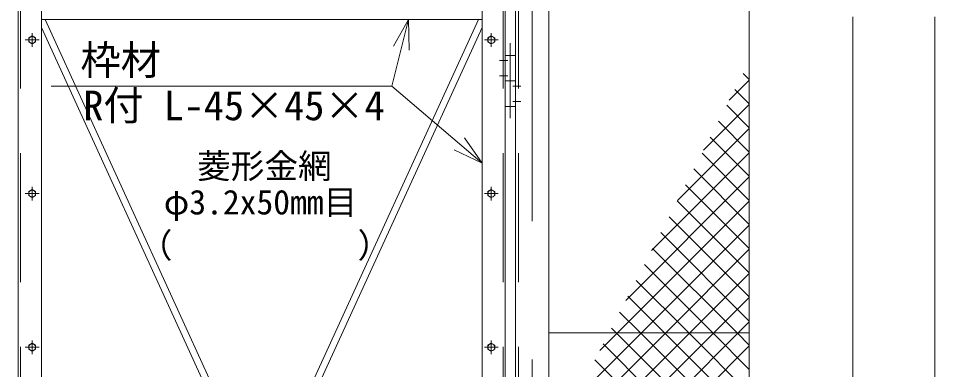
# Model space of a CAD drawing. Units: millimetres, scale not verified. Extents: x -5936 to 5936, y -4198 to 4198.
# Drawn here: x 1588 to 3376, y 185 to 871 of the extents above; entities that cross this region are included whole.
import ezdxf
from ezdxf.enums import TextEntityAlignment as Align

# ---------------------------------------------------------------- set-up
doc = ezdxf.new("R2010")
doc.units = ezdxf.units.MM
doc.header["$LTSCALE"] = 30
doc.linetypes.add('USER2', pattern=[12.6, 8.4, -4.2])
doc.linetypes.add('USER3', pattern=[50.5, 30, -9, 2.5, -9])
for name, color, linetype, lineweight in [('0-1_27', 3, 'Continuous', 9), ('0-2_D-STR1', 1, 'Continuous', 9), ('0-3_D-STR-TXT', 7, 'Continuous', 9), ('0-8_D-STR-DIM', 7, 'Continuous', 9), ('0-C_1', 7, 'Continuous', 9), ('0-E_D-STR2', 7, 'Continuous', 9)]:
    doc.layers.add(name, color=color, linetype=linetype, lineweight=lineweight)
doc.styles.add('ＭＳ ゴシック', font='')
doc.styles.get('ＭＳ ゴシック').set_extended_font_data('MS Gothic')

# ---------------------------------------------------------------- blocks, each defined once
blk = doc.blocks.new('G91')
at = {"layer": '0-C_1'}
for q in [(250426.3, 141771.8), (250534.4, 144100.3), (251437.7, 143872)]:
    blk.add_line((251412.1, 145671.8), q, dxfattribs=at)
blk = doc.blocks.new('G92')
at = {"layer": '0-C_1'}
for q in [(250426.3, 141771.8), (254694.1, 138744.2), (254089.5, 138035.2)]:
    blk.add_line((255714.7, 137261.4), q, dxfattribs=at)

msp = doc.modelspace()

# ---------------------------------------------------------------- linework, layer by layer
at = {"layer": '0-1_27', "linetype": 'USER3'}
msp.add_line((2547.99, 675.97), (2547.99, 822.41), dxfattribs=at)
at = {"layer": '0-1_27'}
for p, q in [((2557.99, 798.8), (2537.99, 798.8)), ((2557.99, 748.8), (2537.99, 748.8)), ((2557.99, 698.8), (2537.99, 698.8))]:
    msp.add_line(p, q, dxfattribs=at)
at = {"layer": '0-2_D-STR1'}
for p, q in [((3014.48, 1425.6), (3014.48, -30.05)), ((1587.99, 1363.51), (1587.99, -1056.2)), ((1632.99, 1363.51), (1632.99, -1011.2)), ((2492.99, 1363.51), (2492.99, -1011.2)), ((2537.99, 1363.51), (2537.99, -1056.2)), ((2557.99, 1363.79), (2557.99, -1386.2)), ((2622.99, 1364.01), (2622.99, -1386.2)), ((2492.99, 868.8), (1632.99, 868.8)), ((2047.73, -22.2), (1640.14, 868.8)), ((2485.85, 868.8), (2078.26, -22.2)), ((2033.43, -22.2), (1632.99, 853.18)), ((2492.99, 853.18), (2092.56, -22.2)), ((2543.23, 788.8), (2527.2, 788.8)), ((2543.23, 758.8), (2527.2, 758.8)), ((2552.76, 738.8), (2568.78, 738.8)), ((2552.76, 708.8), (2568.78, 708.8)), ((2622.99, 256.8), (3014.48, 256.8))]:
    msp.add_line(p, q, dxfattribs=at)
at = {"layer": '0-2_D-STR1', "linetype": 'USER2'}
for p, q in [((1591.99, 1363.79), (1591.99, -1052.2)), ((2533.99, 1363.79), (2533.99, -1052.2)), ((2563.99, 1363.79), (2563.99, -1386.2))]:
    msp.add_line(p, q, dxfattribs=at)
at = {"layer": '0-2_D-STR1', "linetype": 'USER3'}
for p, q in [((2590.49, 1375.11), (2590.49, -1443.44)), ((1614.99, 815.37), (1614.99, 842.25)), ((2510.99, 815.37), (2510.99, 842.25)), ((1601.56, 828.8), (1628.44, 828.8)), ((2524.43, 828.8), (2497.54, 828.8)), ((1614.99, 515.37), (1614.99, 542.25)), ((2510.99, 515.37), (2510.99, 542.25)), ((1601.56, 528.8), (1628.44, 528.8)), ((2524.43, 528.8), (2497.54, 528.8)), ((1614.99, 215.37), (1614.99, 242.25)), ((2510.99, 215.37), (2510.99, 242.25)), ((1601.56, 228.8), (1628.44, 228.8)), ((2524.43, 228.8), (2497.54, 228.8))]:
    msp.add_line(p, q, dxfattribs=at)
at = {"layer": '0-2_D-STR1'}
for points in [[(1614.99, 836.64), (1621.78, 832.72), (1621.78, 824.88), (1614.99, 820.96), (1608.2, 824.88), (1608.2, 832.72)], [(2510.99, 836.64), (2504.2, 832.72), (2504.2, 824.88), (2510.99, 820.96), (2517.78, 824.88), (2517.78, 832.72)], [(1614.99, 536.64), (1621.78, 532.72), (1621.78, 524.88), (1614.99, 520.96), (1608.2, 524.88), (1608.2, 532.72)], [(2510.99, 536.64), (2504.2, 532.72), (2504.2, 524.88), (2510.99, 520.96), (2517.78, 524.88), (2517.78, 532.72)], [(1614.99, 236.64), (1621.78, 232.72), (1621.78, 224.88), (1614.99, 220.96), (1608.2, 224.88), (1608.2, 232.72)], [(2510.99, 236.64), (2504.2, 232.72), (2504.2, 224.88), (2510.99, 220.96), (2517.78, 224.88), (2517.78, 232.72)]]:
    msp.add_lwpolyline(points, close=True, dxfattribs=at)
for centre in [(1614.99, 828.8), (2510.99, 828.8), (1614.99, 528.8), (2510.99, 528.8), (1614.99, 228.8), (2510.99, 228.8)]:
    msp.add_circle(centre, 6.8, dxfattribs=at)
at = {"layer": '0-3_D-STR-TXT'}
msp.add_line((2316.71, 738.8), (1652.11, 738.8), dxfattribs=at)
at = {"layer": '0-8_D-STR-DIM'}
for p, q in [((3216.17, 873.8), (3216.17, -1016.2)), ((3376.17, -1046.2), (3376.17, 873.8))]:
    msp.add_line(p, q, dxfattribs=at)
at = {"layer": '0-E_D-STR2'}
for p, q in [((3014.48, 751.36), (3002.52, 763.31)), ((2975.45, 711), (3014.48, 750.02)), ((3014.48, 704.22), (2986.45, 732.25)), ((2924.91, 613.31), (3014.48, 702.88)), ((3014.48, 657.08), (2970.37, 701.18)), ((3014.48, 609.94), (2954.3, 670.11)), ((2874.37, 515.63), (3014.48, 655.74)), ((3014.48, 562.8), (2938.23, 639.05)), ((2823.82, 417.94), (3014.48, 608.6)), ((3014.48, 515.66), (2922.15, 607.98)), ((3014.48, 468.52), (2906.08, 576.92)), ((2773.28, 320.26), (3014.48, 561.46)), ((3014.48, 421.38), (2890, 545.85)), ((3014.48, 374.24), (2873.93, 514.78)), ((3014.48, 327.1), (2857.85, 483.72)), ((3014.48, 279.96), (2841.78, 452.65)), ((2992.66, 256.8), (3014.48, 278.61)), ((2622.99, -112.87), (2992.66, 256.8)), ((2754.79, 256.8), (2745.33, 266.25)), ((3014.48, -2.89), (2754.79, 256.8)), ((3025.6, -61.15), (2729.26, 235.19)), ((2622.99, -160.01), (3014.48, 231.47)), ((3002.9, -85.6), (2713.19, 204.12))]:
    msp.add_line(p, q, dxfattribs=at)
for points in [[(2722.73, 222.57), (2756.96, 256.8), (3014.48, 514.32)], [(2672.19, 124.89), (2804.1, 256.8), (3014.48, 467.18)], [(2622.99, 28.55), (2851.24, 256.8), (3014.48, 420.04)], [(3014.48, 232.81), (2990.49, 256.8), (2825.71, 421.58)], [(3014.48, 185.67), (2943.35, 256.8), (2809.63, 390.52)], [(2622.99, -18.59), (2898.38, 256.8), (3014.48, 372.9)], [(3014.48, 138.53), (2896.21, 256.8), (2793.56, 359.45)], [(2622.99, -65.73), (2945.52, 256.8), (3014.48, 325.76)], [(3014.48, 91.39), (2849.07, 256.8), (2777.48, 328.39)], [(3014.48, 44.25), (2801.93, 256.8), (2761.41, 297.32)]]:
    msp.add_lwpolyline(points, dxfattribs=at)

# ---------------------------------------------------------------- block references
at = {"layer": '0-3_D-STR-TXT', "xscale": 0.03333333, "yscale": 0.03333333}
for name in ['G91', 'G92']:
    msp.add_blockref(name, (-6030.83, -3986.93), dxfattribs=at)

# ---------------------------------------------------------------- texts
at = {"layer": '0-3_D-STR-TXT', "style": 'ＭＳ ゴシック'}
for s, height, p in [('枠材', 57.62, (1709.22, 743.45)), ('R付 L-45×45×4', 57.62, (1714.7, 654.85)), ('菱形金網', 48.17, (1936.79, 544.1)), ('φ3.2x50mm目', 48.17, (1871.81, 473.67)), ('（\u3000\u3000   \u3000\u3000）', 48.17, (1823.08, 389.19))]:
    msp.add_text(s, height=height, dxfattribs=at).set_placement(p, align=Align.BOTTOM_LEFT)

doc.saveas('drawing.dxf')
